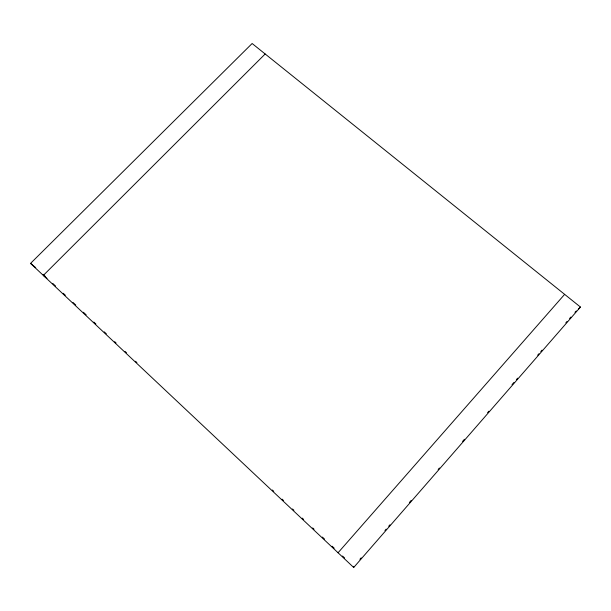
<?xml version="1.0" encoding="UTF-8"?>
<svg xmlns="http://www.w3.org/2000/svg" width="611" height="611" viewBox="0 0 611 611"><rect width="100%" height="100%" fill="white"/><g stroke="black" fill="none" stroke-linecap="round" stroke-linejoin="round"><path stroke-width="0.92" d="M353.708 567.489L580.45 307.05L252.129 43.511L30.55 263.394L353.708 567.489L353.662 566.481M359.917 559.294L361.17 557.858M384.953 530.547L386.205 529.111M388.711 526.231L389.963 524.796M409.37 502.517L411.241 500.363M438.156 469.454L439.408 468.018M462.565 441.425L464.444 439.263M487.609 412.669L488.853 411.234M512.018 384.64L513.889 382.486M516.394 379.614L517.647 378.171M537.68 355.174L538.933 353.738M540.804 351.577L542.056 350.141M565.839 322.829L567.092 321.394M569.597 318.514L570.85 317.078M338.051 552.764L564.64 294.357M265.174 53.982L43.32 275.408L47.016 278.41M574.959 312.313L576.333 310.999M578.388 309.021L580.45 307.05M30.55 263.394L35.721 267.618M43.106 274.339L45.191 276.302M52.836 283.489L55.616 286.108M63.254 293.295L65.339 295.258M72.984 302.445L75.764 305.057M83.402 312.252L86.182 314.864M93.827 322.05L95.912 324.013M104.244 331.857L106.329 333.82M114.669 341.656L116.059 342.97M125.087 351.462L126.477 352.768M135.512 361.269L136.902 362.575M272.376 490.014L273.766 491.328M282.106 499.164L283.489 500.478M292.524 508.971L293.914 510.277M302.246 518.12L303.636 519.426M312.672 527.927L314.062 529.233M322.394 537.077L324.479 539.032M332.124 546.226L334.209 548.182M342.542 556.025L344.627 557.988"/></g></svg>
